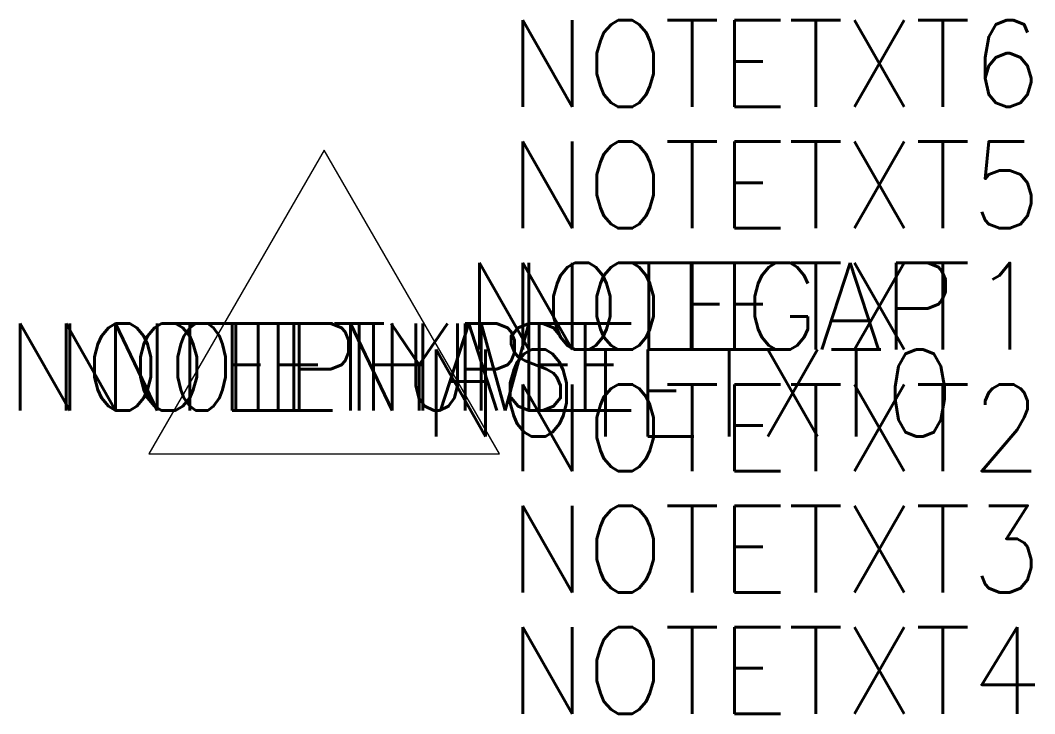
# Model space of a CAD drawing. Extents: x -0.5 to 11.2, y -3 to 5.
import ezdxf
from ezdxf.enums import TextEntityAlignment as Align

# ---------------------------------------------------------------- set-up
doc = ezdxf.new("R2010")
doc.units = 0
doc.header["$MEASUREMENT"] = 0
doc.layers.get('0').update_dxf_attribs({"linetype": 'CONTINUOUS'})
doc.styles.add('ROMANS', font='romans', dxfattribs={"width": 0.95})

msp = doc.modelspace()

# ---------------------------------------------------------------- linework, layer by layer
at = {"flags": 128}
msp.add_lwpolyline([(1, 0), (5.043, 0), (3.022, 3.501)], close=True, dxfattribs=at)

# ---------------------------------------------------------------- texts
at = {"style": 'ROMANS', "width": 0.95}
for tag, p, flags in [('NOTETXT6', (5.15, 4), 8), ('NOTETXT5', (5.15, 2.6), 8), ('NOTETXT0', (4.15, 0.2), 9)]:
    msp.add_attdef(tag, p, '', height=1, dxfattribs=dict(at, flags=flags))
for tag, p in [('NOTEGAP', (4.65, 1.2)), ('NOTETXT1', (5.15, 1.2))]:
    msp.add_attdef(tag, p, '', height=1, dxfattribs=at)
at = {"style": 'ROMANS', "width": 0.95, "flags": 9}
for tag, text in [('NOTEPHASE', '1'), ('NOTETYPE', 'TRI')]:
    msp.add_attdef(tag, text=text, height=1, dxfattribs=at).set_placement((3, 1), align=Align.MIDDLE)
at = {"style": 'ROMANS', "width": 0.8}
msp.add_attdef('NOTENUM', text='XX', height=1, dxfattribs=at).set_placement((3, 1), align=Align.MIDDLE)
at = {"style": 'ROMANS', "width": 0.95}
msp.add_attdef('NOTETXT2', text='', height=1, dxfattribs=at).set_placement((5.15, 0.8), align=Align.TOP_LEFT)
at = {"style": 'ROMANS', "width": 0.95, "flags": 8}
for tag, p in [('NOTETXT3', (5.15, -0.6)), ('NOTETXT4', (5.15, -2))]:
    msp.add_attdef(tag, text='', height=1, dxfattribs=at).set_placement(p, align=Align.TOP_LEFT)

doc.saveas('drawing.dxf')
